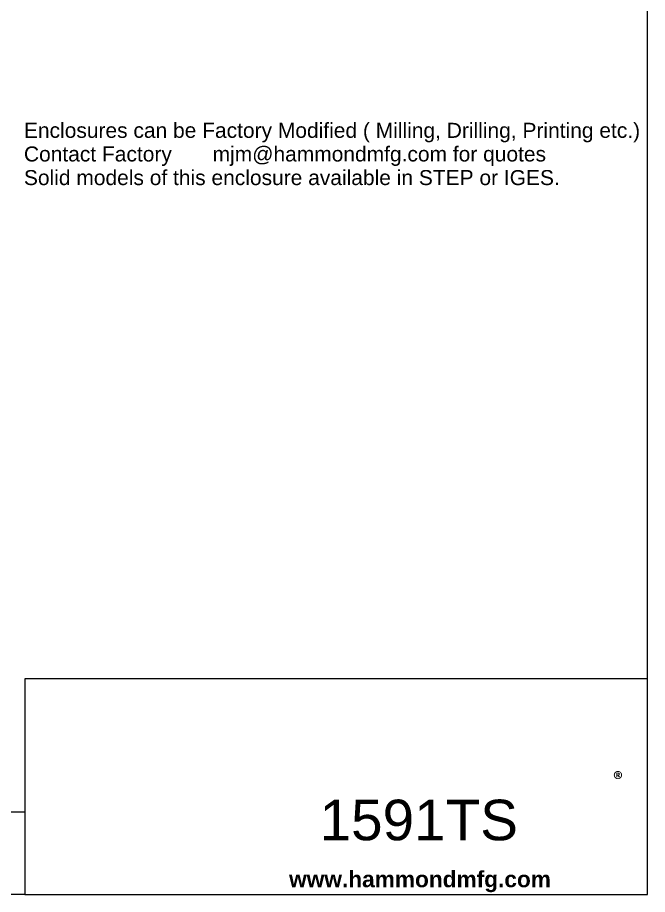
# Model space of a CAD drawing. Header units: millimetres. Extents: x 20 to 599, y 21 to 459.
# Drawn here: x 426.8 to 599.4, y 21.4 to 261.6 of the extents above; entities that cross this region are included whole.
import ezdxf

# ---------------------------------------------------------------- set-up
doc = ezdxf.new("R2010")
doc.units = ezdxf.units.MM
doc.header["$LTSCALE"] = 2.222222
doc.layers.add('Sketch Geometry (ANSI)', color=7, linetype='Continuous', lineweight=9)
doc.layers.add('Symbol (ANSI)', color=7, linetype='Continuous', lineweight=9)
doc.styles.add('Note Text (ANSI)', font='arial.ttf')
doc.styles.add('Text Style20', font='arial.ttf')

# ---------------------------------------------------------------- blocks, each defined once
blk = doc.blocks.new('Title Blocks HAMMOND')
at = {"layer": 'Sketch Geometry (ANSI)'}
for p, q in [((270, 36.2), (270, 206.73)), ((270, 36.2), (193.21, 36.2)), ((193.21, 36.2), (193.21, 9.64)), ((270, 9.64), (270, 36.2)), ((173.94, 19.84), (193.21, 19.84)), ((193.21, 19.84), (193.21, 9.64)), ((193.21, 9.64), (173.94, 9.64)), ((193.21, 9.64), (270, 9.64))]:
    blk.add_line(p, q, dxfattribs=at)
at = {"layer": 'Symbol (ANSI)', "insert": (265.78, 24.7), "char_height": 2, "attachment_point": 1, "style": 'Note Text (ANSI)'}
blk.add_mtext('\\fCalibri|b1|i0;\\H2.0000;®\\fCalibri|b1|i0;\\H21.7410;\\P', dxfattribs=at)
at = {"layer": 'Symbol (ANSI)', "insert": (225.81, 11.22), "char_height": 2, "width": 32.2927, "attachment_point": 4, "style": 'Note Text (ANSI)'}
blk.add_mtext('\\fArial|b1|i0;\\H2.0000;www.hammondmfg.com', dxfattribs=at)
at = {"layer": 'Symbol (ANSI)', "style": 'Text Style20'}
blk.add_attdef('<TITLE>_001', (229.57, 16.32), '', height=5, dxfattribs=at)

msp = doc.modelspace()

# ---------------------------------------------------------------- block references
at = {"xscale": 2.222222222222222, "yscale": 2.222222222222222, "zscale": 2.222222222222222}
msp.add_blockref('Title Blocks HAMMOND', (-0.553, 0.028), dxfattribs=at).add_auto_attribs({'<TITLE>_001': '1591TS'})

# ---------------------------------------------------------------- texts
at = {"layer": 'Symbol (ANSI)', "color": 5, "true_color": 0x0000ff, "insert": (428.593, 224.247), "char_height": 4.11111, "width": 168.81876, "attachment_point": 4, "line_spacing_factor": 0.944221, "style": 'Note Text (ANSI)'}
msp.add_mtext('{\\fArial|b0|i0;\\H4.1111;Enclosures can be Factory Modified ( Milling, Drilling, Printing etc.)\\PContact Factory       mjm@hammondmfg.com for quotes\\PSolid models of this enclosure available in STEP or IGES.}', dxfattribs=at)

doc.saveas('drawing.dxf')
